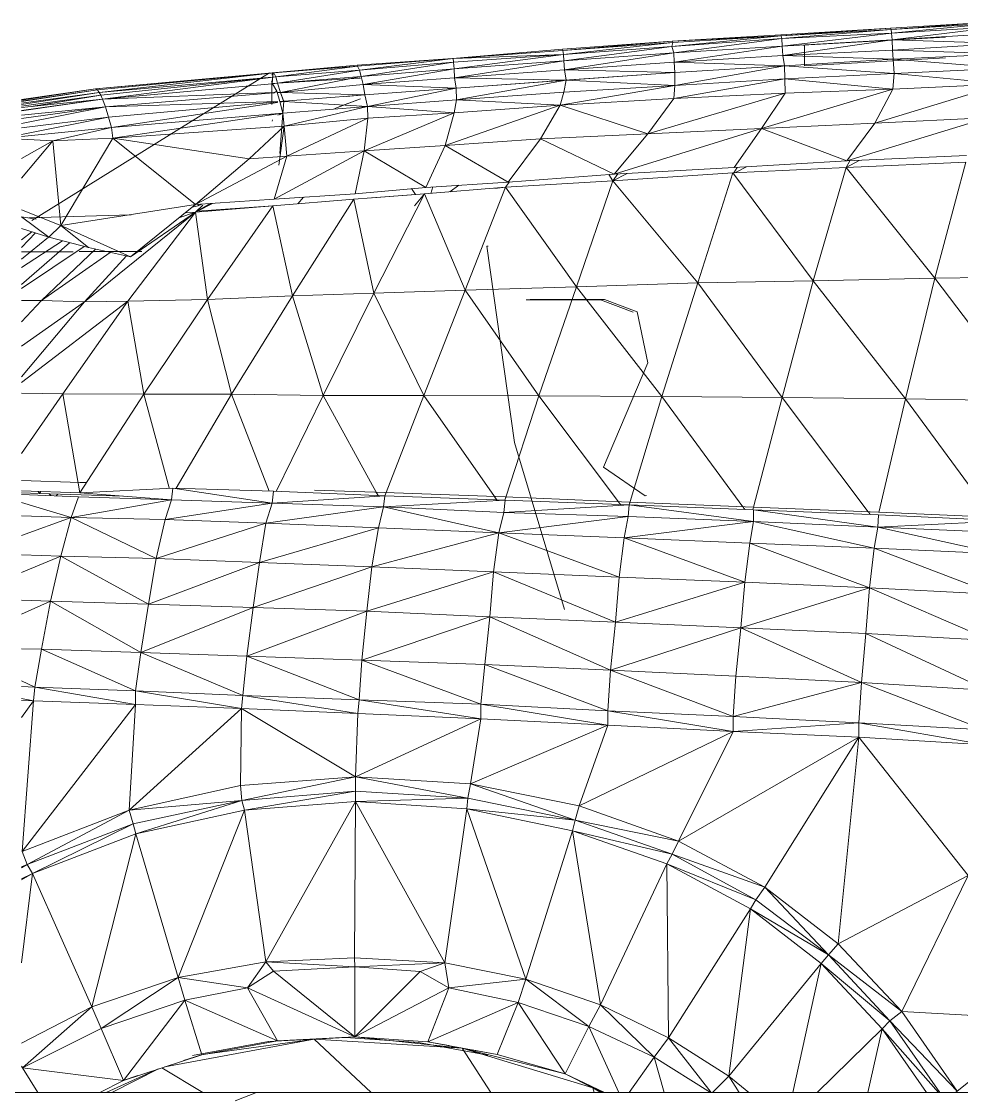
# Model space of a CAD drawing. Header units: inches. Extents: x -4169 to 1833, y -300 to 585.
# Drawn here: x -2059.8 to -2032.11, y -0.09 to 31.55 of the extents above; entities that cross this region are included whole.
import ezdxf

# ---------------------------------------------------------------- set-up
doc = ezdxf.new("R2010")
doc.units = ezdxf.units.IN
doc.header["$MEASUREMENT"] = 0
doc.linetypes.add('Aligning Line 1_8_', pattern=[0.25, 0.125, -0.125])
doc.linetypes.add('Grid Line 1_2_', pattern=[0.875, 0.5, -0.125, 0.125, -0.125])
for name, color, linetype, lineweight in [('0-1', 7, 'Continuous', 5), ('0-4', 7, 'Continuous', 9), ('A-FLOR-LEVL-1', 51, 'Grid Line 1_2_', 9), ('A-GENM', 5, 'Continuous', 9), ('C-TOPO', 7, 'Continuous', 9), ('G-ANNO-SYMB', 111, 'Aligning Line 1_8_', 9), ('G-ANNO-SYMB-2', 147, 'Aligning Line 1_8_', 9)]:
    doc.layers.add(name, color=color, linetype=linetype, lineweight=lineweight)

# ---------------------------------------------------------------- blocks, each defined once
blk = doc.blocks.new('CTR - 2nd Phase_rvt-1-BUILDING SECTION - NORTH_SOUTH THRU PARKING RAMP - LOOKING WEST')
at = {"layer": 'A-FLOR-LEVL-1'}
blk.add_line((-4168.714, 0), (-1814.206, 0), dxfattribs=at)
blk = doc.blocks.new('Land_Rover_Evoque_-_SUV_Car_Vehicle_Automobile_13067 - Land Rover EVOQUE_dwg-1230547-BUILDING SECTION - NORTH_SOUTH THRU PARKING RAMP - LOOKING WEST')
at = {"layer": 'A-GENM'}
for p, q in [((-2037.437, 31.162), (-2034.204, 31.357)), ((-2037.425, 31.125), (-2034.204, 31.357)), ((-2030.989, 31.552), (-2034.204, 31.357)), ((-2034.19, 31.32), (-2034.204, 31.357)), ((-2030.989, 31.552), (-2034.19, 31.32)), ((-2034.19, 31.32), (-2030.975, 31.514)), ((-2034.174, 31.206), (-2030.975, 31.514)), ((-2030.959, 31.4), (-2034.174, 31.206)), ((-2030.959, 31.4), (-2034.156, 31.015)), ((-2040.643, 30.816), (-2037.425, 31.125)), ((-2040.643, 30.816), (-2037.409, 31.049)), ((-2040.633, 30.968), (-2037.437, 31.162)), ((-2037.425, 31.125), (-2040.633, 30.968)), ((-2040.621, 30.931), (-2037.425, 31.125)), ((-2040.588, 30.625), (-2037.409, 31.049)), ((-2037.425, 31.125), (-2037.437, 31.162)), ((-2037.425, 31.125), (-2034.19, 31.32)), ((-2037.409, 31.049), (-2037.425, 31.125)), ((-2037.409, 31.049), (-2034.19, 31.32)), ((-2034.174, 31.206), (-2037.409, 31.049)), ((-2037.392, 30.82), (-2037.409, 31.049)), ((-2034.174, 31.206), (-2037.392, 30.82)), ((-2034.156, 31.015), (-2037.392, 30.82)), ((-2034.156, 31.015), (-2037.377, 30.552)), ((-2036.784, 30.854), (-2032.585, 31.091)), ((-2034.174, 31.206), (-2034.19, 31.32)), ((-2034.156, 31.015), (-2034.174, 31.206)), ((-2030.942, 31.209), (-2034.156, 31.015)), ((-2034.156, 31.015), (-2030.927, 30.903)), ((-2034.156, 31.015), (-2034.143, 30.709)), ((-2032.625, 31.088), (-2032.585, 31.091)), ((-2047.103, 30.463), (-2043.868, 30.735)), ((-2047.103, 30.463), (-2043.855, 30.697)), ((-2043.855, 30.697), (-2047.089, 30.464)), ((-2043.868, 30.735), (-2040.633, 30.968)), ((-2043.868, 30.735), (-2043.855, 30.697)), ((-2043.855, 30.697), (-2040.633, 30.968)), ((-2043.855, 30.697), (-2040.621, 30.931)), ((-2043.855, 30.697), (-2043.84, 30.583)), ((-2043.84, 30.583), (-2040.621, 30.931)), ((-2043.84, 30.583), (-2040.643, 30.816)), ((-2043.823, 30.392), (-2040.643, 30.816)), ((-2040.643, 30.816), (-2040.621, 30.931)), ((-2040.588, 30.625), (-2040.643, 30.816)), ((-2040.621, 30.931), (-2040.633, 30.968)), ((-2037.392, 30.82), (-2040.588, 30.625)), ((-2037.392, 30.82), (-2040.574, 30.357)), ((-2037.377, 30.552), (-2037.392, 30.82)), ((-2034.143, 30.709), (-2037.377, 30.552)), ((-2036.784, 30.854), (-2036.743, 30.857)), ((-2036.743, 30.857), (-2036.743, 30.242)), ((-2030.927, 30.903), (-2034.143, 30.709)), ((-2034.143, 30.709), (-2030.897, 30.596)), ((-2034.143, 30.709), (-2034.131, 30.44)), ((-2047.103, 30.463), (-2049.913, 30.269)), ((-2047.089, 30.464), (-2049.9, 30.231)), ((-2047.103, 30.463), (-2049.9, 30.231)), ((-2047.089, 30.464), (-2049.847, 30.117)), ((-2047.103, 30.463), (-2047.089, 30.464)), ((-2047.089, 30.464), (-2043.84, 30.583)), ((-2047.089, 30.464), (-2047.074, 30.35)), ((-2047.074, 30.35), (-2043.84, 30.583)), ((-2047.058, 30.159), (-2043.84, 30.583)), ((-2043.823, 30.392), (-2047.058, 30.159)), ((-2043.823, 30.392), (-2047.045, 29.891)), ((-2043.823, 30.392), (-2043.84, 30.583)), ((-2040.588, 30.625), (-2043.823, 30.392)), ((-2043.809, 30.124), (-2043.823, 30.392)), ((-2040.588, 30.625), (-2043.809, 30.124)), ((-2040.574, 30.357), (-2040.588, 30.625)), ((-2037.377, 30.552), (-2040.574, 30.357)), ((-2037.377, 30.552), (-2034.131, 30.44)), ((-2037.377, 30.552), (-2037.327, 30.246)), ((-2034.131, 30.44), (-2037.327, 30.246)), ((-2037.327, 30.246), (-2034.131, 30.44)), ((-2032.584, 30.476), (-2036.743, 30.242)), ((-2030.897, 30.596), (-2034.131, 30.44)), ((-2034.131, 30.44), (-2030.897, 30.596)), ((-2034.131, 30.44), (-2034.102, 30.018)), ((-2034.131, 30.44), (-2030.829, 30.175)), ((-2052.417, 30.037), (-2049.913, 30.269)), ((-2052.365, 30.037), (-2049.913, 30.269)), ((-2052.365, 30.037), (-2049.9, 30.231)), ((-2052.311, 29.923), (-2049.9, 30.231)), ((-2052.311, 29.923), (-2049.847, 30.117)), ((-2052.257, 29.732), (-2049.847, 30.117)), ((-2049.913, 30.269), (-2049.9, 30.231)), ((-2049.847, 30.117), (-2049.9, 30.231)), ((-2049.847, 30.117), (-2047.074, 30.35)), ((-2049.792, 29.926), (-2049.847, 30.117)), ((-2049.792, 29.926), (-2047.074, 30.35)), ((-2047.058, 30.159), (-2049.792, 29.926)), ((-2049.74, 29.697), (-2047.058, 30.159)), ((-2047.058, 30.159), (-2047.074, 30.35)), ((-2047.045, 29.891), (-2047.058, 30.159)), ((-2043.809, 30.124), (-2047.045, 29.891)), ((-2040.574, 30.357), (-2043.809, 30.124)), ((-2043.809, 30.124), (-2040.562, 30.051)), ((-2043.809, 30.124), (-2043.758, 29.818)), ((-2040.574, 30.357), (-2037.327, 30.246)), ((-2040.574, 30.357), (-2040.562, 30.051)), ((-2037.327, 30.246), (-2040.562, 30.051)), ((-2040.562, 30.051), (-2037.327, 30.246)), ((-2037.327, 30.246), (-2040.553, 29.667)), ((-2037.327, 30.246), (-2034.102, 30.018)), ((-2037.327, 30.246), (-2037.318, 29.862)), ((-2034.102, 30.018), (-2030.829, 30.175)), ((-2059.498, 25.689), (-2052.493, 30.036)), ((-2052.417, 30.037), (-2057.615, 29.572)), ((-2052.417, 30.037), (-2057.605, 29.572)), ((-2052.365, 30.037), (-2057.605, 29.572)), ((-2052.365, 30.037), (-2057.557, 29.534)), ((-2052.365, 30.037), (-2057.509, 29.458)), ((-2052.311, 29.923), (-2057.509, 29.458)), ((-2052.311, 29.923), (-2057.461, 29.382)), ((-2052.311, 29.923), (-2057.414, 29.267)), ((-2052.411, 29.732), (-2052.431, 29.79)), ((-2052.429, 29.728), (-2052.391, 30.035)), ((-2049.857, 29.883), (-2052.429, 29.728)), ((-2052.417, 30.037), (-2052.365, 30.037)), ((-2052.417, 29.969), (-2052.417, 30.037)), ((-2052.417, 30.037), (-2052.365, 30.037)), ((-2052.391, 30.035), (-2052.416, 29.729)), ((-2049.857, 29.883), (-2052.416, 29.729)), ((-2052.365, 30.037), (-2052.311, 29.923)), ((-2052.365, 30.037), (-2052.311, 29.923)), ((-2052.311, 29.923), (-2052.257, 29.732)), ((-2052.311, 29.923), (-2052.257, 29.732)), ((-2052.257, 29.732), (-2049.792, 29.926)), ((-2052.166, 29.464), (-2049.792, 29.926)), ((-2049.857, 29.883), (-2049.816, 29.886)), ((-2049.74, 29.697), (-2049.792, 29.926)), ((-2047.045, 29.891), (-2049.74, 29.697)), ((-2043.797, 29.818), (-2047.045, 29.891)), ((-2047.045, 29.891), (-2046.993, 29.585)), ((-2043.758, 29.818), (-2046.993, 29.585)), ((-2043.797, 29.818), (-2046.993, 29.585)), ((-2043.758, 29.818), (-2046.984, 29.24)), ((-2043.758, 29.818), (-2043.827, 29.472)), ((-2040.562, 30.051), (-2043.797, 29.818)), ((-2040.562, 30.051), (-2043.758, 29.818)), ((-2043.758, 29.818), (-2040.553, 29.667)), ((-2037.318, 29.862), (-2040.586, 29.284)), ((-2040.562, 30.051), (-2040.553, 29.667)), ((-2037.318, 29.862), (-2040.553, 29.667)), ((-2034.102, 30.018), (-2037.318, 29.862)), ((-2037.318, 29.862), (-2037.313, 29.44)), ((-2037.318, 29.862), (-2034.135, 29.558)), ((-2034.102, 30.018), (-2034.135, 29.558)), ((-2034.102, 30.018), (-2030.861, 29.714)), ((-2059.799, 29.25), (-2057.615, 29.572)), ((-2059.799, 29.249), (-2057.605, 29.572)), ((-2059.799, 29.25), (-2057.623, 29.57)), ((-2059.799, 29.234), (-2057.615, 29.57)), ((-2059.799, 29.204), (-2057.557, 29.534)), ((-2059.799, 29.198), (-2057.557, 29.534)), ((-2059.799, 29.143), (-2057.509, 29.458)), ((-2059.799, 29.109), (-2057.509, 29.458)), ((-2057.615, 29.572), (-2057.623, 29.57)), ((-2057.605, 29.572), (-2057.615, 29.572)), ((-2057.557, 29.534), (-2057.605, 29.572)), ((-2057.509, 29.458), (-2057.557, 29.534)), ((-2057.509, 29.458), (-2057.461, 29.382)), ((-2052.424, 29.717), (-2057.414, 29.267)), ((-2052.381, 29.456), (-2057.414, 29.267)), ((-2052.376, 29.447), (-2057.326, 29.037)), ((-2052.429, 29.728), (-2052.429, 29.102)), ((-2052.416, 29.729), (-2052.403, 29.73)), ((-2052.257, 29.732), (-2052.403, 29.719)), ((-2052.282, 29.503), (-2052.403, 29.719)), ((-2052.282, 29.503), (-2052.375, 29.449)), ((-2052.373, 29.44), (-2052.282, 29.503)), ((-2052.193, 29.196), (-2052.282, 29.503)), ((-2052.166, 29.464), (-2052.269, 29.46)), ((-2052.166, 29.464), (-2052.268, 29.456)), ((-2052.257, 29.732), (-2052.166, 29.464)), ((-2052.257, 29.732), (-2052.166, 29.464)), ((-2052.166, 29.464), (-2049.74, 29.697)), ((-2052.166, 29.464), (-2052.08, 29.205)), ((-2052.166, 29.464), (-2052.077, 29.196)), ((-2052.166, 29.464), (-2049.689, 29.39)), ((-2046.993, 29.585), (-2049.74, 29.697)), ((-2049.74, 29.697), (-2049.689, 29.39)), ((-2046.993, 29.585), (-2049.689, 29.39)), ((-2046.993, 29.585), (-2049.689, 29.39)), ((-2046.993, 29.585), (-2049.604, 29.045)), ((-2046.993, 29.585), (-2046.984, 29.24)), ((-2043.827, 29.472), (-2046.984, 29.24)), ((-2040.553, 29.667), (-2043.936, 29.089)), ((-2043.827, 29.472), (-2043.936, 29.089)), ((-2040.553, 29.667), (-2043.827, 29.472)), ((-2037.313, 29.44), (-2041.351, 28.246)), ((-2040.553, 29.667), (-2040.586, 29.284)), ((-2040.586, 29.284), (-2037.313, 29.44)), ((-2034.135, 29.558), (-2038.001, 28.402)), ((-2037.313, 29.44), (-2038.001, 28.402)), ((-2037.313, 29.44), (-2034.135, 29.558)), ((-2030.861, 29.714), (-2034.67, 28.559)), ((-2034.135, 29.558), (-2034.67, 28.559)), ((-2034.135, 29.558), (-2030.861, 29.714)), ((-2059.799, 29.055), (-2057.461, 29.382)), ((-2059.799, 29.015), (-2057.414, 29.267)), ((-2057.414, 29.267), (-2059.799, 28.921)), ((-2057.414, 29.267), (-2059.799, 28.927)), ((-2059.517, 29.045), (-2057.461, 29.382)), ((-2059.481, 29.048), (-2057.461, 29.382)), ((-2057.414, 29.267), (-2057.461, 29.382)), ((-2057.414, 29.267), (-2057.326, 29.037)), ((-2052.255, 29.191), (-2057.326, 29.037)), ((-2052.253, 29.18), (-2057.238, 28.731)), ((-2052.258, 29.169), (-2057.152, 28.424)), ((-2052.193, 29.196), (-2049.689, 29.39)), ((-2052.193, 29.196), (-2052.112, 29.193)), ((-2052.106, 28.851), (-2052.192, 29.193)), ((-2052.077, 29.196), (-2052.189, 29.179)), ((-2052.077, 29.196), (-2052.106, 28.851)), ((-2052.077, 29.196), (-2049.604, 29.045)), ((-2050.568, 28.992), (-2049.816, 29.271)), ((-2050.453, 29.033), (-2049.816, 29.271)), ((-2050.238, 29.346), (-2049.689, 29.39)), ((-2049.689, 29.39), (-2049.604, 29.045)), ((-2046.984, 29.24), (-2049.604, 29.045)), ((-2046.984, 29.24), (-2047.055, 28.856)), ((-2046.984, 29.24), (-2043.936, 29.089)), ((-2043.936, 29.089), (-2040.586, 29.284)), ((-2040.586, 29.284), (-2041.351, 28.246)), ((-2059.799, 28.794), (-2057.326, 29.037)), ((-2059.799, 28.696), (-2057.326, 29.037)), ((-2059.799, 28.55), (-2057.326, 29.037)), ((-2057.326, 29.037), (-2057.238, 28.731)), ((-2057.152, 28.424), (-2052.106, 28.851)), ((-2057.107, 28.118), (-2052.106, 28.851)), ((-2052.253, 28.788), (-2052.106, 28.851)), ((-2052.198, 28.8), (-2052.106, 28.851)), ((-2052.106, 28.851), (-2052.191, 27.666)), ((-2052.106, 28.851), (-2049.604, 29.045)), ((-2052.062, 28.467), (-2052.106, 28.851)), ((-2052.062, 28.467), (-2052.106, 28.851)), ((-2052.062, 28.467), (-2049.604, 29.045)), ((-2047.055, 28.856), (-2049.708, 27.74)), ((-2049.604, 29.045), (-2049.598, 28.7)), ((-2049.604, 29.045), (-2047.055, 28.856)), ((-2049.598, 28.7), (-2047.055, 28.856)), ((-2043.936, 29.089), (-2047.321, 27.895)), ((-2047.055, 28.856), (-2047.321, 27.895)), ((-2047.055, 28.856), (-2043.936, 29.089)), ((-2043.936, 29.089), (-2044.509, 28.09)), ((-2043.936, 29.089), (-2041.351, 28.246)), ((-2059.799, 28.415), (-2057.238, 28.731)), ((-2059.799, 28.223), (-2057.238, 28.731)), ((-2057.238, 28.731), (-2057.152, 28.424)), ((-2052.403, 28.654), (-2052.415, 28.615)), ((-2052.062, 28.467), (-2049.598, 28.7)), ((-2049.598, 28.7), (-2051.981, 27.584)), ((-2049.598, 28.7), (-2049.708, 27.74)), ((-2034.67, 28.559), (-2038.001, 28.402)), ((-2035.494, 27.444), (-2031.339, 28.715)), ((-2034.67, 28.559), (-2035.494, 27.444)), ((-2034.67, 28.559), (-2031.339, 28.715)), ((-2059.799, 28.168), (-2057.152, 28.424)), ((-2058.88, 28.039), (-2057.152, 28.424)), ((-2057.107, 28.118), (-2057.152, 28.424)), ((-2057.107, 28.118), (-2052.062, 28.467)), ((-2053.097, 27.506), (-2052.062, 28.467)), ((-2052.062, 28.467), (-2053.097, 27.506)), ((-2052.062, 28.467), (-2052.216, 27.315)), ((-2052.062, 28.467), (-2051.981, 27.584)), ((-2041.351, 28.246), (-2044.509, 28.09)), ((-2038.001, 28.402), (-2042.349, 27.054)), ((-2041.351, 28.246), (-2042.349, 27.054)), ((-2038.001, 28.402), (-2041.351, 28.246)), ((-2038.001, 28.402), (-2038.806, 27.249)), ((-2038.001, 28.402), (-2035.494, 27.444)), ((-2059.799, 28.086), (-2058.88, 28.039)), ((-2059.799, 27.519), (-2058.88, 28.039)), ((-2059.799, 26.931), (-2058.88, 28.039)), ((-2058.88, 28.039), (-2057.107, 28.118)), ((-2058.64, 25.543), (-2058.88, 28.039)), ((-2058.64, 25.543), (-2057.107, 28.118)), ((-2057.107, 28.118), (-2053.097, 27.506)), ((-2057.107, 28.118), (-2054.672, 26.161)), ((-2047.321, 27.895), (-2049.708, 27.74)), ((-2047.321, 27.895), (-2047.894, 26.665)), ((-2044.509, 28.09), (-2047.321, 27.895)), ((-2047.321, 27.895), (-2045.468, 26.821)), ((-2044.509, 28.09), (-2045.468, 26.821)), ((-2044.509, 28.09), (-2042.349, 27.054)), ((-2054.672, 26.161), (-2051.981, 27.584)), ((-2053.097, 27.506), (-2051.981, 27.584)), ((-2049.708, 27.74), (-2052.36, 26.316)), ((-2051.981, 27.584), (-2052.36, 26.316)), ((-2049.708, 27.74), (-2051.981, 27.584)), ((-2049.708, 27.74), (-2049.973, 26.472)), ((-2049.708, 27.74), (-2047.894, 26.665)), ((-2035.494, 27.444), (-2031.972, 27.601)), ((-2053.097, 27.506), (-2054.672, 26.161)), ((-2038.806, 27.249), (-2042.349, 27.054)), ((-2038.845, 27.095), (-2035.514, 27.252)), ((-2038.717, 27.254), (-2038.82, 27.096)), ((-2035.494, 27.444), (-2038.806, 27.249)), ((-2038.767, 27.099), (-2038.449, 27.27)), ((-2036.487, 23.909), (-2035.514, 27.252)), ((-2035.514, 27.252), (-2035.129, 27.46)), ((-2035.399, 27.448), (-2035.514, 27.252)), ((-2035.514, 27.252), (-2031.991, 27.408)), ((-2032.905, 23.989), (-2035.514, 27.252)), ((-2032.905, 23.989), (-2031.991, 27.408)), ((-2042.349, 27.054), (-2045.468, 26.821)), ((-2042.506, 27.042), (-2042.388, 26.862)), ((-2042.388, 26.862), (-2038.845, 27.095)), ((-2042.388, 26.862), (-2041.963, 27.075)), ((-2042.388, 26.862), (-2042.233, 27.06)), ((-2039.876, 23.848), (-2038.845, 27.095)), ((-2036.487, 23.909), (-2038.845, 27.095)), ((-2047.894, 26.665), (-2049.973, 26.472)), ((-2048.192, 26.454), (-2048.308, 26.627)), ((-2047.933, 26.473), (-2045.545, 26.667)), ((-2045.468, 26.821), (-2047.894, 26.665)), ((-2047.742, 26.489), (-2047.68, 26.679)), ((-2047.184, 26.534), (-2046.919, 26.728)), ((-2046.73, 23.632), (-2045.545, 26.667)), ((-2045.862, 26.636), (-2045.545, 26.667)), ((-2045.545, 26.667), (-2042.388, 26.862)), ((-2045.545, 26.667), (-2045.428, 26.824)), ((-2043.456, 23.731), (-2045.545, 26.667)), ((-2043.456, 23.731), (-2042.388, 26.862)), ((-2039.876, 23.848), (-2042.388, 26.862)), ((-2054.672, 26.161), (-2052.36, 26.316)), ((-2052.4, 26.124), (-2050.012, 26.318)), ((-2052.4, 26.124), (-2050.012, 26.318)), ((-2049.973, 26.472), (-2052.36, 26.316)), ((-2051.814, 23.474), (-2050.012, 26.318)), ((-2051.656, 26.184), (-2051.496, 26.372)), ((-2050.012, 26.318), (-2047.933, 26.473)), ((-2049.426, 23.553), (-2050.012, 26.318)), ((-2049.476, 26.353), (-2047.933, 26.473)), ((-2049.426, 23.553), (-2047.933, 26.473)), ((-2047.933, 26.473), (-2048.228, 26.12)), ((-2047.933, 26.473), (-2047.977, 26.412)), ((-2046.73, 23.632), (-2047.933, 26.473)), ((-2059.799, 26.003), (-2058.64, 25.543)), ((-2058.64, 25.543), (-2054.672, 26.161)), ((-2056.593, 24.622), (-2054.672, 26.161)), ((-2054.775, 26.079), (-2054.595, 26.122)), ((-2054.673, 25.93), (-2054.229, 26.191)), ((-2054.673, 25.93), (-2054.459, 26.145)), ((-2054.673, 25.93), (-2052.4, 26.124)), ((-2054.622, 25.96), (-2052.4, 26.124)), ((-2054.616, 25.96), (-2054.17, 26.194)), ((-2054.491, 26.173), (-2054.595, 26.122)), ((-2054.591, 26.166), (-2054.595, 26.122)), ((-2054.318, 23.357), (-2052.4, 26.124)), ((-2054.318, 23.357), (-2052.4, 26.124)), ((-2051.814, 23.474), (-2052.4, 26.124)), ((-2059.799, 25.8), (-2058.991, 25.196)), ((-2059.799, 25.799), (-2059.363, 25.729)), ((-2059.578, 25.771), (-2058.264, 25.811)), ((-2056.564, 25.851), (-2058.264, 25.811)), ((-2057.94, 23.296), (-2054.673, 25.93)), ((-2056.668, 23.316), (-2054.673, 25.93)), ((-2054.673, 25.93), (-2056.593, 24.622)), ((-2054.673, 25.93), (-2055.161, 25.769)), ((-2054.977, 25.917), (-2054.673, 25.93)), ((-2054.318, 23.357), (-2054.673, 25.93)), ((-2059.799, 25.451), (-2058.991, 25.196)), ((-2059.799, 25.451), (-2058.991, 25.196)), ((-2059.799, 25.124), (-2059.498, 25.356)), ((-2059.799, 24.889), (-2059.388, 25.321)), ((-2058.991, 25.196), (-2058.64, 25.543)), ((-2058.64, 25.543), (-2057.83, 24.89)), ((-2058.64, 25.543), (-2056.593, 24.622)), ((-2059.799, 24.551), (-2059.007, 25.201)), ((-2059.799, 24.305), (-2058.595, 25.092)), ((-2059.799, 23.799), (-2058.382, 25.035)), ((-2058.991, 25.196), (-2057.83, 24.89)), ((-2058.991, 25.196), (-2057.83, 24.89)), ((-2059.799, 23.69), (-2057.954, 24.923)), ((-2058.273, 24.762), (-2059.799, 24.761)), ((-2059.799, 24.762), (-2059.111, 24.762)), ((-2059.213, 23.333), (-2057.622, 24.845)), ((-2059.213, 23.333), (-2057.622, 24.845)), ((-2059.213, 23.333), (-2057.188, 24.751)), ((-2058.103, 24.774), (-2056.254, 24.776)), ((-2057.83, 24.89), (-2056.593, 24.622)), ((-2057.83, 24.89), (-2056.593, 24.622)), ((-2046.057, 24.937), (-2046.096, 24.934)), ((-2046.096, 24.934), (-2045.283, 19.153)), ((-2057.94, 23.296), (-2056.702, 24.646)), ((-2043.456, 23.731), (-2046.73, 23.632)), ((-2043.456, 23.731), (-2044.564, 20.522)), ((-2039.876, 23.848), (-2043.456, 23.731)), ((-2040.944, 20.506), (-2043.456, 23.731)), ((-2040.944, 20.506), (-2039.876, 23.848)), ((-2036.487, 23.909), (-2039.876, 23.848)), ((-2037.4, 20.47), (-2039.876, 23.848)), ((-2037.4, 20.47), (-2036.487, 23.909)), ((-2032.905, 23.989), (-2036.487, 23.909)), ((-2033.761, 20.435), (-2036.487, 23.909)), ((-2033.761, 20.435), (-2032.905, 23.989)), ((-2029.361, 24.03), (-2032.905, 23.989)), ((-2030.16, 20.379), (-2032.905, 23.989)), ((-2051.814, 23.474), (-2054.318, 23.357)), ((-2051.814, 23.474), (-2053.617, 20.573)), ((-2049.426, 23.553), (-2051.814, 23.474)), ((-2050.919, 20.536), (-2051.814, 23.474)), ((-2049.426, 23.553), (-2050.919, 20.536)), ((-2046.73, 23.632), (-2049.426, 23.553)), ((-2047.953, 20.538), (-2049.426, 23.553)), ((-2046.73, 23.632), (-2047.953, 20.538)), ((-2044.564, 20.522), (-2046.73, 23.632)), ((-2059.799, 22.707), (-2059.213, 23.333)), ((-2059.213, 23.333), (-2059.799, 23.333)), ((-2059.799, 22.707), (-2059.213, 23.333)), ((-2056.668, 23.316), (-2059.799, 20.916)), ((-2059.799, 21.087), (-2057.94, 23.296)), ((-2057.94, 23.296), (-2059.799, 21.991)), ((-2057.94, 23.296), (-2059.213, 23.333)), ((-2056.668, 23.316), (-2058.585, 20.587)), ((-2056.668, 23.316), (-2057.94, 23.296)), ((-2054.318, 23.357), (-2056.668, 23.316)), ((-2056.198, 20.57), (-2056.668, 23.316)), ((-2054.318, 23.357), (-2056.198, 20.57)), ((-2056.198, 20.57), (-2054.318, 23.357)), ((-2053.617, 20.573), (-2054.318, 23.357)), ((-2042.745, 23.354), (-2044.939, 23.352)), ((-2042.627, 23.362), (-2044.821, 23.36)), ((-2041.782, 22.99), (-2042.745, 23.354)), ((-2041.664, 22.998), (-2042.627, 23.362)), ((-2041.355, 21.5), (-2041.664, 22.998)), ((-2042.661, 18.425), (-2041.355, 21.5)), ((-2058.585, 20.587), (-2059.799, 20.601)), ((-2058.585, 20.587), (-2059.799, 18.826)), ((-2056.198, 20.57), (-2058.585, 20.587)), ((-2058.585, 20.587), (-2058.078, 17.669)), ((-2056.198, 20.57), (-2058.078, 17.669)), ((-2056.198, 20.57), (-2058.078, 17.669)), ((-2053.617, 20.573), (-2056.198, 20.57)), ((-2056.198, 20.57), (-2055.445, 17.811)), ((-2053.617, 20.573), (-2055.247, 17.802)), ((-2050.919, 20.536), (-2053.617, 20.573)), ((-2053.617, 20.573), (-2052.506, 17.716)), ((-2050.919, 20.536), (-2052.303, 17.708)), ((-2047.953, 20.538), (-2050.919, 20.536)), ((-2050.919, 20.536), (-2049.352, 17.684)), ((-2047.953, 20.538), (-2049.06, 17.674)), ((-2044.564, 20.522), (-2047.953, 20.538)), ((-2047.953, 20.538), (-2045.871, 17.556)), ((-2044.564, 20.522), (-2045.53, 17.54)), ((-2040.944, 20.506), (-2044.564, 20.522)), ((-2042.156, 17.326), (-2044.564, 20.522)), ((-2040.944, 20.506), (-2041.906, 17.316)), ((-2037.4, 20.47), (-2040.944, 20.506)), ((-2038.552, 17.255), (-2040.944, 20.506)), ((-2037.4, 20.47), (-2038.237, 17.242)), ((-2033.761, 20.435), (-2037.4, 20.47)), ((-2034.86, 17.104), (-2037.4, 20.47)), ((-2033.761, 20.435), (-2034.547, 17.087)), ((-2030.16, 20.379), (-2033.761, 20.435)), ((-2031.209, 16.955), (-2033.761, 20.435)), ((-2045.283, 19.153), (-2043.811, 14.228)), ((-2041.429, 17.581), (-2042.661, 18.425)), ((-2059.799, 18.028), (-2058.079, 17.975)), ((-2058.078, 17.669), (-2059.799, 17.721)), ((-2058.079, 17.975), (-2057.883, 17.969)), ((-2058.078, 17.669), (-2055.343, 17.805)), ((-2055.343, 17.805), (-2055.38, 17.459)), ((-2052.377, 17.711), (-2055.343, 17.805)), ((-2052.414, 17.366), (-2055.343, 17.805)), ((-2051.174, 17.747), (-2049.102, 17.676)), ((-2059.799, 17.666), (-2059.273, 17.648)), ((-2058.115, 17.553), (-2059.799, 17.615)), ((-2059.307, 17.706), (-2059.273, 17.648)), ((-2059.273, 17.648), (-2059.23, 17.703)), ((-2056.818, 17.571), (-2059.273, 17.648)), ((-2058.938, 17.583), (-2058.982, 17.639)), ((-2058.774, 17.577), (-2058.733, 17.631)), ((-2058.34, 16.939), (-2058.115, 17.553)), ((-2058.34, 16.939), (-2055.38, 17.459)), ((-2055.38, 17.459), (-2058.115, 17.553)), ((-2058.078, 17.669), (-2055.38, 17.459)), ((-2055.566, 16.883), (-2055.38, 17.459)), ((-2052.414, 17.366), (-2055.38, 17.459)), ((-2052.414, 17.366), (-2055.38, 17.459)), ((-2052.414, 17.366), (-2052.377, 17.711)), ((-2049.101, 17.58), (-2052.414, 17.366)), ((-2049.101, 17.58), (-2052.377, 17.711)), ((-2049.351, 17.682), (-2049.299, 17.588)), ((-2049.139, 17.253), (-2049.101, 17.58)), ((-2045.558, 17.448), (-2049.139, 17.253)), ((-2049.102, 17.676), (-2045.559, 17.544)), ((-2045.558, 17.448), (-2049.101, 17.58)), ((-2049.061, 17.672), (-2049.097, 17.579)), ((-2045.867, 17.551), (-2045.802, 17.457)), ((-2045.595, 17.083), (-2045.558, 17.448)), ((-2045.531, 17.539), (-2045.56, 17.448)), ((-2045.559, 17.544), (-2041.9, 17.394)), ((-2045.559, 17.544), (-2045.513, 17.538)), ((-2041.898, 17.316), (-2045.558, 17.448)), ((-2041.429, 17.581), (-2041.394, 17.583)), ((-2058.34, 16.939), (-2059.799, 17.384)), ((-2055.566, 16.883), (-2052.414, 17.366)), ((-2052.601, 16.77), (-2052.414, 17.366)), ((-2052.601, 16.77), (-2049.139, 17.253)), ((-2049.139, 17.253), (-2052.414, 17.366)), ((-2049.139, 17.253), (-2052.414, 17.366)), ((-2049.289, 16.639), (-2049.139, 17.253)), ((-2045.595, 17.083), (-2049.139, 17.253)), ((-2045.744, 16.488), (-2049.139, 17.253)), ((-2045.595, 17.083), (-2049.139, 17.253)), ((-2041.898, 17.316), (-2045.595, 17.083)), ((-2041.898, 17.316), (-2041.936, 16.971)), ((-2041.9, 17.394), (-2038.24, 17.243)), ((-2038.24, 17.166), (-2041.898, 17.316)), ((-2038.239, 16.821), (-2041.898, 17.316)), ((-2038.494, 17.176), (-2038.544, 17.245)), ((-2038.237, 17.241), (-2038.256, 17.166)), ((-2038.24, 17.243), (-2034.562, 17.092)), ((-2038.24, 17.166), (-2034.561, 17.015)), ((-2038.24, 17.166), (-2038.239, 16.821)), ((-2038.24, 17.166), (-2034.58, 16.65)), ((-2034.819, 17.05), (-2034.858, 17.102)), ((-2034.562, 17.092), (-2030.884, 16.941)), ((-2058.34, 16.939), (-2059.799, 16.992)), ((-2058.34, 16.939), (-2059.799, 16.41)), ((-2058.644, 15.805), (-2058.34, 16.939)), ((-2055.832, 15.731), (-2058.34, 16.939)), ((-2055.566, 16.883), (-2058.34, 16.939)), ((-2055.832, 15.731), (-2055.566, 16.883)), ((-2055.832, 15.731), (-2052.601, 16.77)), ((-2052.601, 16.77), (-2055.566, 16.883)), ((-2052.789, 15.618), (-2052.601, 16.77)), ((-2049.289, 16.639), (-2052.601, 16.77)), ((-2045.744, 16.488), (-2045.595, 17.083)), ((-2045.744, 16.488), (-2041.936, 16.971)), ((-2041.936, 16.971), (-2045.595, 17.083)), ((-2041.936, 16.971), (-2045.595, 17.083)), ((-2042.046, 16.337), (-2041.936, 16.971)), ((-2042.046, 16.337), (-2038.239, 16.821)), ((-2038.239, 16.821), (-2041.936, 16.971)), ((-2038.239, 16.821), (-2041.936, 16.971)), ((-2038.349, 16.187), (-2038.239, 16.821)), ((-2038.239, 16.821), (-2034.58, 16.65)), ((-2034.69, 16.036), (-2038.239, 16.821)), ((-2038.239, 16.821), (-2034.58, 16.65)), ((-2034.58, 16.65), (-2034.561, 17.015)), ((-2034.58, 16.65), (-2030.883, 16.845)), ((-2034.561, 17.015), (-2030.883, 16.845)), ((-2052.789, 15.618), (-2049.289, 16.639)), ((-2049.477, 15.486), (-2049.289, 16.639)), ((-2049.477, 15.486), (-2045.744, 16.488)), ((-2045.744, 16.488), (-2049.289, 16.639)), ((-2045.893, 15.335), (-2045.744, 16.488)), ((-2042.196, 15.185), (-2045.744, 16.488)), ((-2042.046, 16.337), (-2045.744, 16.488)), ((-2034.69, 16.036), (-2034.58, 16.65)), ((-2034.58, 16.65), (-2030.901, 16.499)), ((-2031.011, 15.866), (-2034.58, 16.65)), ((-2034.58, 16.65), (-2030.901, 16.499)), ((-2042.196, 15.185), (-2042.046, 16.337)), ((-2038.499, 15.034), (-2042.046, 16.337)), ((-2038.349, 16.187), (-2042.046, 16.337)), ((-2038.499, 15.034), (-2038.349, 16.187)), ((-2038.349, 16.187), (-2034.82, 14.864)), ((-2038.349, 16.187), (-2034.69, 16.036)), ((-2058.644, 15.805), (-2059.799, 15.838)), ((-2034.82, 14.864), (-2034.69, 16.036)), ((-2034.69, 16.036), (-2031.123, 14.675)), ((-2034.69, 16.036), (-2031.011, 15.866)), ((-2058.644, 15.805), (-2059.799, 15.318)), ((-2058.949, 14.479), (-2058.644, 15.805)), ((-2056.06, 14.386), (-2058.644, 15.805)), ((-2058.644, 15.805), (-2055.832, 15.731)), ((-2056.06, 14.386), (-2055.832, 15.731)), ((-2056.06, 14.386), (-2052.789, 15.618)), ((-2055.832, 15.731), (-2052.789, 15.618)), ((-2052.976, 14.292), (-2052.789, 15.618)), ((-2052.789, 15.618), (-2049.477, 15.486)), ((-2052.976, 14.292), (-2049.477, 15.486)), ((-2049.626, 14.18), (-2049.477, 15.486)), ((-2049.626, 14.18), (-2045.893, 15.335)), ((-2049.477, 15.486), (-2045.893, 15.335)), ((-2045.893, 15.335), (-2046.005, 14.01)), ((-2045.893, 15.335), (-2042.307, 13.859)), ((-2045.893, 15.335), (-2042.196, 15.185)), ((-2042.307, 13.859), (-2042.196, 15.185)), ((-2042.307, 13.859), (-2038.499, 15.034)), ((-2042.196, 15.185), (-2038.499, 15.034)), ((-2038.499, 15.034), (-2038.61, 13.69)), ((-2038.499, 15.034), (-2034.82, 14.864)), ((-2034.82, 14.864), (-2038.61, 13.69)), ((-2034.82, 14.864), (-2034.932, 13.52)), ((-2034.82, 14.864), (-2031.123, 14.675)), ((-2034.82, 14.864), (-2031.234, 13.311)), ((-2058.949, 14.479), (-2059.799, 14.503)), ((-2058.949, 14.479), (-2059.799, 14.093)), ((-2059.214, 13.058), (-2058.949, 14.479)), ((-2056.286, 12.964), (-2058.949, 14.479)), ((-2058.949, 14.479), (-2056.06, 14.386)), ((-2056.286, 12.964), (-2056.06, 14.386)), ((-2056.286, 12.964), (-2052.976, 14.292)), ((-2056.06, 14.386), (-2052.976, 14.292)), ((-2052.976, 14.292), (-2053.166, 12.852)), ((-2052.976, 14.292), (-2049.626, 14.18)), ((-2053.166, 12.852), (-2049.626, 14.18)), ((-2049.626, 14.18), (-2049.776, 12.74)), ((-2049.776, 12.74), (-2046.005, 14.01)), ((-2049.626, 14.18), (-2046.005, 14.01)), ((-2046.005, 14.01), (-2046.154, 12.607)), ((-2046.005, 14.01), (-2042.457, 12.438)), ((-2046.005, 14.01), (-2042.307, 13.859)), ((-2042.457, 12.438), (-2042.307, 13.859)), ((-2042.457, 12.438), (-2038.61, 13.69)), ((-2042.307, 13.859), (-2038.61, 13.69)), ((-2038.61, 13.69), (-2038.759, 12.268)), ((-2034.932, 13.52), (-2038.61, 13.69)), ((-2035.062, 12.079), (-2038.61, 13.69)), ((-2034.932, 13.52), (-2035.062, 12.079)), ((-2031.234, 13.311), (-2034.932, 13.52)), ((-2031.346, 11.851), (-2034.932, 13.52)), ((-2059.214, 13.058), (-2059.799, 13.074)), ((-2059.214, 13.058), (-2059.404, 11.944)), ((-2059.214, 13.058), (-2056.286, 12.964)), ((-2059.214, 13.058), (-2056.438, 11.831)), ((-2056.286, 12.964), (-2056.438, 11.831)), ((-2056.286, 12.964), (-2053.166, 12.852)), ((-2056.286, 12.964), (-2053.279, 11.699)), ((-2053.166, 12.852), (-2053.279, 11.699)), ((-2053.166, 12.852), (-2049.776, 12.74)), ((-2053.166, 12.852), (-2049.851, 11.568)), ((-2049.776, 12.74), (-2049.851, 11.568)), ((-2049.776, 12.74), (-2046.154, 12.607)), ((-2049.776, 12.74), (-2046.268, 11.436)), ((-2046.154, 12.607), (-2046.268, 11.436)), ((-2046.154, 12.607), (-2042.457, 12.438)), ((-2046.154, 12.607), (-2042.532, 11.247)), ((-2042.457, 12.438), (-2042.532, 11.247)), ((-2042.457, 12.438), (-2038.759, 12.268)), ((-2042.457, 12.438), (-2038.835, 11.077)), ((-2059.799, 12.131), (-2059.404, 11.944)), ((-2038.759, 12.268), (-2038.835, 11.077)), ((-2035.062, 12.079), (-2038.835, 11.077)), ((-2035.062, 12.079), (-2038.759, 12.268)), ((-2035.062, 12.079), (-2035.138, 10.888)), ((-2031.346, 11.851), (-2035.062, 12.079)), ((-2035.062, 12.079), (-2031.44, 10.68)), ((-2059.799, 11.957), (-2059.404, 11.944)), ((-2059.444, 11.541), (-2059.404, 11.944)), ((-2056.438, 11.428), (-2059.404, 11.944)), ((-2059.404, 11.944), (-2056.438, 11.831)), ((-2056.438, 11.428), (-2056.438, 11.831)), ((-2053.318, 11.315), (-2056.438, 11.831)), ((-2056.438, 11.831), (-2053.279, 11.699)), ((-2059.444, 11.541), (-2059.799, 11.606)), ((-2059.799, 11.553), (-2059.444, 11.541)), ((-2059.799, 11.046), (-2059.444, 11.541)), ((-2059.782, 7.103), (-2059.444, 11.541)), ((-2059.782, 7.103), (-2056.438, 11.428)), ((-2059.444, 11.541), (-2056.438, 11.428)), ((-2056.438, 11.428), (-2056.626, 8.316)), ((-2056.438, 11.428), (-2053.318, 11.315)), ((-2053.318, 11.315), (-2053.279, 11.699)), ((-2049.889, 11.164), (-2053.279, 11.699)), ((-2053.279, 11.699), (-2049.851, 11.568)), ((-2049.889, 11.164), (-2049.851, 11.568)), ((-2046.268, 11.013), (-2049.851, 11.568)), ((-2049.851, 11.568), (-2046.268, 11.436)), ((-2042.533, 10.824), (-2046.268, 11.436)), ((-2046.268, 11.013), (-2046.268, 11.436)), ((-2046.268, 11.436), (-2042.532, 11.247)), ((-2056.626, 8.316), (-2053.318, 11.315)), ((-2053.318, 11.315), (-2053.352, 9.048)), ((-2053.318, 11.315), (-2049.964, 9.301)), ((-2053.318, 11.315), (-2049.889, 11.164)), ((-2049.964, 9.301), (-2049.889, 11.164)), ((-2049.889, 11.164), (-2046.268, 11.013)), ((-2042.533, 10.824), (-2042.532, 11.247)), ((-2038.836, 10.635), (-2042.532, 11.247)), ((-2042.532, 11.247), (-2038.835, 11.077)), ((-2038.836, 10.635), (-2038.835, 11.077)), ((-2038.835, 11.077), (-2035.138, 10.888)), ((-2049.964, 9.301), (-2046.268, 11.013)), ((-2046.268, 11.013), (-2046.573, 9.092)), ((-2042.533, 10.824), (-2046.573, 9.092)), ((-2042.533, 10.824), (-2046.268, 11.013)), ((-2043.376, 8.442), (-2042.533, 10.824)), ((-2038.836, 10.635), (-2042.533, 10.824)), ((-2038.836, 10.635), (-2035.138, 10.888)), ((-2035.138, 10.465), (-2035.138, 10.888)), ((-2031.421, 10.238), (-2035.138, 10.888)), ((-2035.138, 10.888), (-2031.44, 10.68)), ((-2043.376, 8.442), (-2038.836, 10.635)), ((-2040.448, 7.407), (-2038.836, 10.635)), ((-2035.138, 10.465), (-2040.448, 7.407)), ((-2035.138, 10.465), (-2038.836, 10.635)), ((-2035.138, 10.465), (-2037.906, 6.045)), ((-2035.746, 4.376), (-2035.138, 10.465)), ((-2031.917, 6.396), (-2035.138, 10.465)), ((-2035.138, 10.465), (-2031.421, 10.238)), ((-2053.352, 9.048), (-2049.964, 9.301)), ((-2053.313, 8.607), (-2049.964, 9.301)), ((-2046.65, 8.67), (-2049.964, 9.301)), ((-2049.962, 8.878), (-2049.964, 9.301)), ((-2049.964, 9.301), (-2046.573, 9.092)), ((-2056.626, 8.316), (-2053.352, 9.048)), ((-2053.313, 8.607), (-2053.352, 9.048)), ((-2049.962, 8.878), (-2053.313, 8.607)), ((-2049.962, 8.878), (-2053.235, 8.319)), ((-2046.65, 8.67), (-2049.962, 8.878)), ((-2049.962, 8.571), (-2049.962, 8.878)), ((-2046.65, 8.67), (-2046.573, 9.092)), ((-2043.491, 8.019), (-2046.573, 9.092)), ((-2043.376, 8.442), (-2046.573, 9.092)), ((-2053.313, 8.607), (-2056.626, 8.316)), ((-2053.313, 8.607), (-2056.509, 7.913)), ((-2053.313, 8.607), (-2056.431, 7.624)), ((-2053.235, 8.319), (-2053.313, 8.607)), ((-2049.962, 8.571), (-2053.235, 8.319)), ((-2049.962, 8.571), (-2052.605, 3.854)), ((-2049.962, 8.571), (-2049.987, 3.971)), ((-2046.65, 8.67), (-2049.962, 8.571)), ((-2046.687, 8.362), (-2049.962, 8.571)), ((-2049.962, 8.571), (-2047.329, 3.819)), ((-2046.687, 8.362), (-2046.65, 8.67)), ((-2043.491, 8.019), (-2046.65, 8.67)), ((-2059.782, 7.103), (-2056.626, 8.316)), ((-2059.627, 6.719), (-2056.626, 8.316)), ((-2056.509, 7.913), (-2056.626, 8.316)), ((-2053.235, 8.319), (-2056.431, 7.624)), ((-2053.235, 8.319), (-2055.185, 3.39)), ((-2053.235, 8.319), (-2052.605, 3.854)), ((-2046.687, 8.362), (-2047.329, 3.819)), ((-2043.491, 8.019), (-2046.687, 8.362)), ((-2043.567, 7.712), (-2046.687, 8.362)), ((-2046.687, 8.362), (-2044.942, 3.341)), ((-2043.491, 8.019), (-2043.376, 8.442)), ((-2040.448, 7.407), (-2043.376, 8.442)), ((-2056.509, 7.913), (-2059.627, 6.719)), ((-2059.472, 6.45), (-2056.509, 7.913)), ((-2056.431, 7.624), (-2056.509, 7.913)), ((-2043.491, 8.019), (-2043.567, 7.712)), ((-2040.639, 7.022), (-2043.491, 8.019)), ((-2040.448, 7.407), (-2043.491, 8.019)), ((-2056.431, 7.624), (-2059.472, 6.45)), ((-2056.431, 7.624), (-2057.726, 2.524)), ((-2055.185, 3.39), (-2056.431, 7.624)), ((-2043.567, 7.712), (-2044.942, 3.341)), ((-2040.639, 7.022), (-2043.567, 7.712)), ((-2040.793, 6.734), (-2043.567, 7.712)), ((-2043.567, 7.712), (-2042.746, 2.584)), ((-2040.639, 7.022), (-2040.448, 7.407)), ((-2037.906, 6.045), (-2040.448, 7.407)), ((-2059.627, 6.719), (-2059.782, 7.103)), ((-2040.639, 7.022), (-2040.793, 6.734)), ((-2037.906, 6.045), (-2040.639, 7.022)), ((-2038.173, 5.68), (-2040.639, 7.022)), ((-2059.627, 6.719), (-2059.799, 6.619)), ((-2059.627, 6.719), (-2059.799, 6.647)), ((-2059.472, 6.45), (-2059.627, 6.719)), ((-2040.793, 6.734), (-2042.746, 2.584)), ((-2038.173, 5.68), (-2040.793, 6.734)), ((-2038.327, 5.411), (-2040.793, 6.734)), ((-2040.793, 6.734), (-2040.743, 1.615)), ((-2059.472, 6.45), (-2059.799, 3.824)), ((-2059.472, 6.45), (-2059.799, 6.262)), ((-2059.472, 6.45), (-2059.799, 6.3)), ((-2057.726, 2.524), (-2059.472, 6.45)), ((-2031.917, 6.396), (-2035.746, 4.376)), ((-2031.917, 6.396), (-2033.877, 2.389)), ((-2037.906, 6.045), (-2038.173, 5.68)), ((-2035.746, 4.376), (-2037.906, 6.045)), ((-2036.035, 4.058), (-2037.906, 6.045)), ((-2038.327, 5.411), (-2040.743, 1.615)), ((-2038.327, 5.411), (-2038.971, 0.484)), ((-2038.173, 5.68), (-2038.327, 5.411)), ((-2036.035, 4.058), (-2038.327, 5.411)), ((-2036.246, 3.799), (-2038.327, 5.411)), ((-2036.035, 4.058), (-2038.173, 5.68)), ((-2035.746, 4.376), (-2036.035, 4.058)), ((-2033.877, 2.389), (-2035.746, 4.376)), ((-2052.605, 3.854), (-2055.185, 3.39)), ((-2052.605, 3.854), (-2053.143, 3.085)), ((-2049.987, 3.971), (-2052.605, 3.854)), ((-2052.605, 3.854), (-2052.373, 3.575)), ((-2052.605, 3.854), (-2049.986, 3.702)), ((-2047.329, 3.819), (-2049.987, 3.971)), ((-2049.987, 3.971), (-2049.986, 3.702)), ((-2047.329, 3.819), (-2049.986, 3.702)), ((-2047.329, 3.819), (-2048.061, 3.569)), ((-2044.942, 3.341), (-2047.329, 3.819)), ((-2047.329, 3.819), (-2047.213, 3.08)), ((-2036.246, 3.799), (-2038.971, 0.484)), ((-2036.246, 3.799), (-2037.079, 0)), ((-2036.035, 4.058), (-2036.246, 3.799)), ((-2034.223, 2.11), (-2036.246, 3.799)), ((-2036.246, 3.799), (-2034.453, 1.879)), ((-2033.877, 2.389), (-2036.035, 4.058)), ((-2034.223, 2.11), (-2036.035, 4.058)), ((-2053.143, 3.085), (-2052.373, 3.575)), ((-2053.143, 3.085), (-2052.373, 3.575)), ((-2052.373, 3.575), (-2049.986, 3.702)), ((-2052.373, 3.575), (-2049.986, 3.702)), ((-2049.984, 1.637), (-2052.373, 3.575)), ((-2049.986, 3.702), (-2048.061, 3.569)), ((-2049.984, 1.637), (-2049.986, 3.702)), ((-2049.986, 3.702), (-2048.061, 3.569)), ((-2049.984, 1.637), (-2048.061, 3.569)), ((-2048.061, 3.569), (-2047.213, 3.08)), ((-2048.061, 3.569), (-2047.213, 3.08)), ((-2055.185, 3.39), (-2057.726, 2.524)), ((-2055.185, 3.39), (-2057.456, 1.89)), ((-2055.185, 3.39), (-2054.992, 2.718)), ((-2055.185, 3.39), (-2053.143, 3.085)), ((-2044.942, 3.341), (-2047.213, 3.08)), ((-2044.942, 3.341), (-2045.172, 2.649)), ((-2042.746, 2.584), (-2044.942, 3.341)), ((-2044.942, 3.341), (-2043.091, 1.95)), ((-2054.992, 2.718), (-2053.143, 3.085)), ((-2054.992, 2.718), (-2053.143, 3.085)), ((-2052.256, 1.52), (-2053.143, 3.085)), ((-2053.143, 3.085), (-2049.984, 1.637)), ((-2049.984, 1.637), (-2047.213, 3.08)), ((-2047.213, 3.08), (-2047.828, 1.495)), ((-2047.213, 3.08), (-2045.172, 2.649)), ((-2047.213, 3.08), (-2045.172, 2.649)), ((-2057.456, 1.89), (-2054.992, 2.718)), ((-2057.456, 1.89), (-2054.992, 2.718)), ((-2056.799, 0.354), (-2054.992, 2.718)), ((-2054.992, 2.718), (-2054.49, 1.115)), ((-2054.992, 2.718), (-2052.256, 1.52)), ((-2047.828, 1.495), (-2045.172, 2.649)), ((-2045.172, 2.649), (-2045.787, 1.122)), ((-2045.172, 2.649), (-2043.091, 1.95)), ((-2045.172, 2.649), (-2043.784, 0.547)), ((-2045.172, 2.649), (-2043.091, 1.95)), ((-2042.746, 2.584), (-2043.091, 1.95)), ((-2042.746, 2.584), (-2041.166, 1.039)), ((-2042.746, 2.584), (-2040.743, 1.615)), ((-2057.726, 2.524), (-2059.799, 1.455)), ((-2057.726, 2.524), (-2059.766, 0.726)), ((-2057.726, 2.524), (-2057.456, 1.89)), ((-2033.877, 2.389), (-2034.223, 2.11)), ((-2029.641, 2.152), (-2033.877, 2.389)), ((-2032.239, 0.037), (-2033.877, 2.389)), ((-2043.784, 0.547), (-2043.091, 1.95)), ((-2043.091, 1.95), (-2041.166, 1.039)), ((-2043.091, 1.95), (-2042.206, 0)), ((-2043.091, 1.95), (-2041.166, 1.039)), ((-2034.223, 2.11), (-2034.453, 1.879)), ((-2032.239, 0.037), (-2034.223, 2.11)), ((-2032.752, 0), (-2034.223, 2.11)), ((-2029.641, 2.152), (-2032.239, 0.037)), ((-2059.767, 0.726), (-2057.456, 1.89)), ((-2059.766, 0.726), (-2057.456, 1.89)), ((-2056.799, 0.354), (-2057.456, 1.89)), ((-2052.532, 1.5), (-2050.258, 1.618)), ((-2052.532, 1.5), (-2050.26, 1.617)), ((-2052.256, 1.52), (-2049.984, 1.637)), ((-2051.38, 1.561), (-2050.258, 1.618)), ((-2050.621, 1.604), (-2049.987, 1.637)), ((-2050.26, 1.617), (-2048.104, 1.475)), ((-2049.984, 1.637), (-2047.828, 1.495)), ((-2049.984, 1.637), (-2046.825, 1.31)), ((-2041.166, 1.039), (-2040.743, 1.615)), ((-2040.743, 1.615), (-2039.491, 0)), ((-2040.743, 1.615), (-2038.971, 0.484)), ((-2034.453, 1.879), (-2036.363, 0)), ((-2034.453, 1.879), (-2034.877, 0)), ((-2032.791, 0), (-2034.453, 1.879)), ((-2034.453, 1.879), (-2033.148, 0)), ((-2055.58, 0.756), (-2051.177, 1.576)), ((-2054.764, 1.095), (-2052.528, 1.5)), ((-2054.49, 1.115), (-2052.256, 1.52)), ((-2054.459, 1.119), (-2051.178, 1.576)), ((-2052.528, 1.5), (-2052.532, 1.5)), ((-2051.38, 1.561), (-2052.528, 1.5)), ((-2051.708, 1.548), (-2052.26, 1.52)), ((-2052.256, 1.52), (-2052.26, 1.52)), ((-2051.176, 1.576), (-2049.497, 0)), ((-2051.174, 1.576), (-2046.825, 1.31)), ((-2048.104, 1.475), (-2046.063, 1.102)), ((-2047.211, 1.381), (-2047.832, 1.494)), ((-2047.828, 1.495), (-2045.787, 1.122)), ((-2046.825, 1.31), (-2043.786, 0.547)), ((-2046.825, 1.31), (-2042.973, 0.142)), ((-2046.825, 1.31), (-2045.979, 0)), ((-2056.799, 0.354), (-2054.49, 1.115)), ((-2055.024, 0.946), (-2054.493, 1.114)), ((-2054.762, 1.095), (-2054.764, 1.095)), ((-2046.526, 1.256), (-2045.79, 1.121)), ((-2045.787, 1.122), (-2043.784, 0.547)), ((-2041.905, 0), (-2041.166, 1.039)), ((-2041.166, 1.039), (-2039.512, 0)), ((-2041.166, 1.039), (-2040.875, 0)), ((-2041.166, 1.039), (-2039.512, 0)), ((-2059.799, 0.779), (-2059.767, 0.726)), ((-2059.318, 0), (-2059.766, 0.726)), ((-2059.766, 0.726), (-2056.799, 0.354)), ((-2055.797, 0.684), (-2057.307, 0)), ((-2057.141, 0), (-2055.763, 0.695)), ((-2055.665, 0.727), (-2054.459, 0)), ((-2057.489, 0), (-2056.799, 0.354)), ((-2056.368, 0.502), (-2056.803, 0.354)), ((-2043.784, 0.547), (-2042.633, 0)), ((-2043.784, 0.546), (-2042.637, 0)), ((-2043.784, 0.546), (-2042.637, 0)), ((-2043.784, 0.546), (-2042.973, 0.142)), ((-2039.446, 0), (-2038.971, 0.484)), ((-2038.971, 0.484), (-2038.666, 0)), ((-2038.971, 0.484), (-2038.378, 0)), ((-2042.741, 0), (-2042.973, 0.142)), ((-2042.973, 0.142), (-2042.661, 0)), ((-2042.973, 0.142), (-2042.711, 0)), ((-2042.973, 0.142), (-2042.933, 0)), ((-2032.239, 0.037), (-2032.293, 0))]:
    blk.add_line(p, q, dxfattribs=at)
blk = doc.blocks.new('Land_Rover_Evoque_-_SUV_Car_Vehicle_Automobile_13067 - Land_Rover_Evoque_-_SUV_Car_Vehicle_Automobile_13067-1230553-BUILDING SECTION - NORTH_SOUTH THRU PARKING RAMP - LOOKING WEST')
blk.add_blockref('Land_Rover_Evoque_-_SUV_Car_Vehicle_Automobile_13067 - Land Rover EVOQUE_dwg-1230547-BUILDING SECTION - NORTH_SOUTH THRU PARKING RAMP - LOOKING WEST', (0, 0))
blk = doc.blocks.new('CTR  - Topography_rvt-1-BUILDING SECTION - NORTH_SOUTH THRU PARKING RAMP - LOOKING WEST')
at = {"layer": 'A-FLOR-LEVL-1'}
blk.add_line((-4168.714, 0), (-1814.206, 0), dxfattribs=at)
at = {"layer": 'C-TOPO'}
for p, q in [((-2052.879, 0), (-2097.824, 0)), ((-2097.824, 0), (-2052.879, 0)), ((-2097.824, 0), (-2052.879, 0)), ((-2053.506, -0.242), (-2052.879, 0)), ((-2053.02, 0), (-2052.879, 0)), ((-2052.879, 0), (-2014.198, 0)), ((-2052.879, 0), (-2014.198, 0)), ((-2052.879, 0), (-2014.198, 0))]:
    blk.add_line(p, q, dxfattribs=at)
at = {"layer": 'G-ANNO-SYMB-2'}
blk.add_line((-1910.948, 0), (-4072.052, 0), dxfattribs=at)
at = {"layer": '0-4'}
blk.add_blockref('Land_Rover_Evoque_-_SUV_Car_Vehicle_Automobile_13067 - Land_Rover_Evoque_-_SUV_Car_Vehicle_Automobile_13067-1230553-BUILDING SECTION - NORTH_SOUTH THRU PARKING RAMP - LOOKING WEST', (0, 0), dxfattribs=at)
blk = doc.blocks.new('CTR - 1st Phase - Common Walls_rvt-1-BUILDING SECTION - NORTH_SOUTH THRU PARKING RAMP - LOOKING WEST')
at = {"layer": 'A-FLOR-LEVL-1'}
blk.add_line((-4168.714, 0), (-1814.206, 0), dxfattribs=at)
at = {"layer": 'G-ANNO-SYMB-2'}
blk.add_line((-1910.948, 0), (-4072.052, 0), dxfattribs=at)

msp = doc.modelspace()

# ---------------------------------------------------------------- linework, layer by layer
at = {"layer": 'A-FLOR-LEVL-1'}
msp.add_line((-4167.9645, 0), (-1814.099, 0), dxfattribs=at)
at = {"layer": 'G-ANNO-SYMB'}
msp.add_line((-1910.9479, 0), (-4072.0519, 0), dxfattribs=at)

# ---------------------------------------------------------------- block references
at = {"layer": '0-1'}
for name in ['CTR - 2nd Phase_rvt-1-BUILDING SECTION - NORTH_SOUTH THRU PARKING RAMP - LOOKING WEST', 'CTR - 1st Phase - Common Walls_rvt-1-BUILDING SECTION - NORTH_SOUTH THRU PARKING RAMP - LOOKING WEST', 'CTR  - Topography_rvt-1-BUILDING SECTION - NORTH_SOUTH THRU PARKING RAMP - LOOKING WEST']:
    msp.add_blockref(name, (0, 0), dxfattribs=at)

doc.saveas('drawing.dxf')
